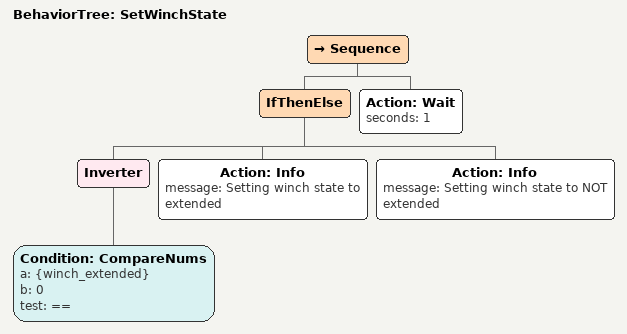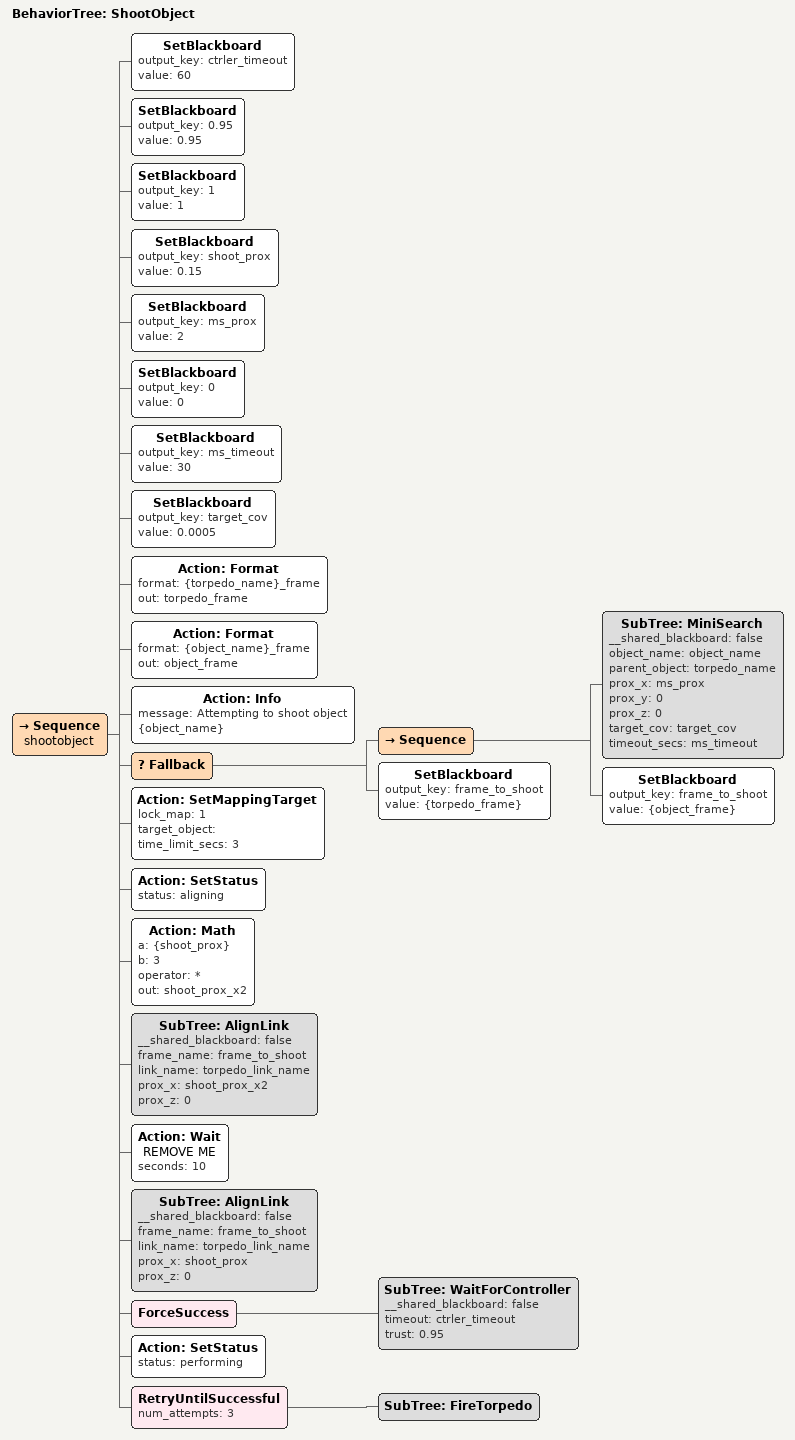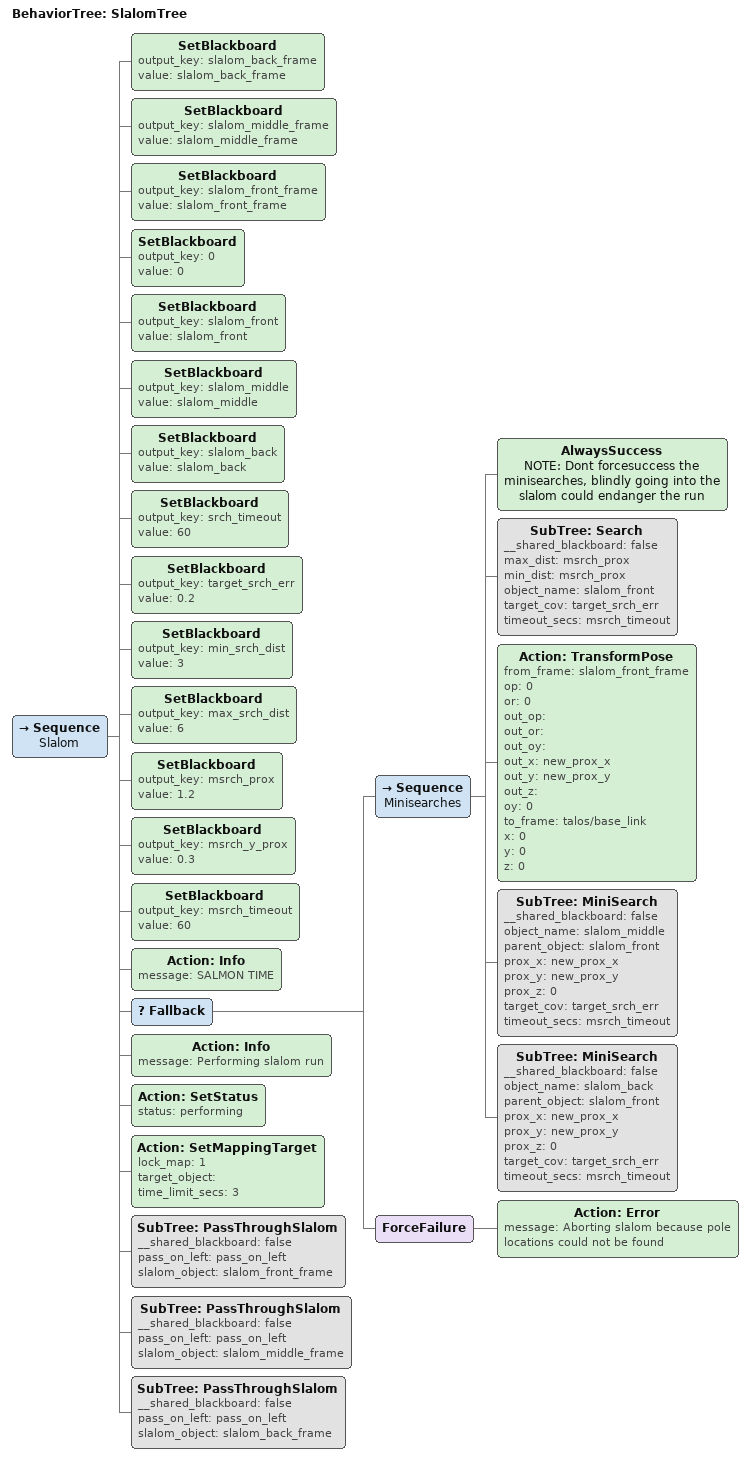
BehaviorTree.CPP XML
<BehaviorTree ID="SetWinchState">
    <Sequence>
        <IfThenElse>
            <Inverter>
                <Condition ID="CompareNums" a="{winch_extended}" b="0" test="=="/>
            </Inverter>
            <Action ID="Info" message="Setting winch state to extended"/>
            <Action ID="Info" message="Setting winch state to NOT extended"/>
        </IfThenElse>
        <Action ID="Wait" seconds="1"/>
    </Sequence>
</BehaviorTree>

<BehaviorTree ID="ShootObject">
    <Sequence name="shootobject">
        <SetBlackboard output_key="ctrler_timeout" value="60"/>
        <SetBlackboard output_key="0.95" value="0.95"/>
        <SetBlackboard output_key="1" value="1"/>
        <SetBlackboard output_key="shoot_prox" value="0.15"/>
        <SetBlackboard output_key="ms_prox" value="2"/>
        <SetBlackboard output_key="0" value="0"/>
        <SetBlackboard output_key="ms_timeout" value="30"/>
        <SetBlackboard output_key="target_cov" value="0.0005"/>
        <Action ID="Format" format="{torpedo_name}_frame" out="torpedo_frame"/>
        <Action ID="Format" format="{object_name}_frame" out="object_frame"/>
        <Action ID="Info" message="Attempting to shoot object {object_name}"/>
        <Fallback>
            <Sequence>
                <SubTree ID="MiniSearch" __shared_blackboard="false" object_name="object_name" parent_object="torpedo_name" prox_x="ms_prox" prox_y="0" prox_z="0" target_cov="target_cov" timeout_secs="ms_timeout"/>
                <SetBlackboard output_key="frame_to_shoot" value="{object_frame}"/>
            </Sequence>
            <SetBlackboard output_key="frame_to_shoot" value="{torpedo_frame}"/>
        </Fallback>
        <Action ID="SetMappingTarget" lock_map="1" target_object="" time_limit_secs="3"/>
        <Action ID="SetStatus" status="aligning"/>
        <Action ID="Math" a="{shoot_prox}" b="3" operator="*" out="shoot_prox_x2"/>
        <SubTree ID="AlignLink" __shared_blackboard="false" frame_name="frame_to_shoot" link_name="torpedo_link_name" prox_x="shoot_prox_x2" prox_z="0"/>
        <Action ID="Wait" name="REMOVE ME" seconds="10"/>
        <SubTree ID="AlignLink" __shared_blackboard="false" frame_name="frame_to_shoot" link_name="torpedo_link_name" prox_x="shoot_prox" prox_z="0"/>
        <ForceSuccess>
            <SubTree ID="WaitForController" __shared_blackboard="false" timeout="ctrler_timeout" trust="0.95"/>
        </ForceSuccess>
        <Action ID="SetStatus" status="performing"/>
        <RetryUntilSuccessful num_attempts="3">
            <SubTree ID="FireTorpedo"/>
        </RetryUntilSuccessful>
    </Sequence>
</BehaviorTree>

<BehaviorTree ID="SlalomTree">
    <Sequence name="Slalom">
        <SetBlackboard output_key="slalom_back_frame" value="slalom_back_frame"/>
        <SetBlackboard output_key="slalom_middle_frame" value="slalom_middle_frame"/>
        <SetBlackboard output_key="slalom_front_frame" value="slalom_front_frame"/>
        <SetBlackboard output_key="0" value="0"/>
        <SetBlackboard output_key="slalom_front" value="slalom_front"/>
        <SetBlackboard output_key="slalom_middle" value="slalom_middle"/>
        <SetBlackboard output_key="slalom_back" value="slalom_back"/>
        <SetBlackboard output_key="srch_timeout" value="60"/>
        <SetBlackboard output_key="target_srch_err" value="0.2"/>
        <SetBlackboard output_key="min_srch_dist" value="3"/>
        <SetBlackboard output_key="max_srch_dist" value="6"/>
        <SetBlackboard output_key="msrch_prox" value="1.2"/>
        <SetBlackboard output_key="msrch_y_prox" value="0.3"/>
        <SetBlackboard output_key="msrch_timeout" value="60"/>
        <Action ID="Info" message="SALMON TIME"/>
        <Fallback>
            <Sequence name="Minisearches">
                <AlwaysSuccess name="NOTE: Dont forcesuccess the minisearches, blindly going into the slalom could endanger the run"/>
                <SubTree ID="Search" __shared_blackboard="false" max_dist="msrch_prox" min_dist="msrch_prox" object_name="slalom_front" target_cov="target_srch_err" timeout_secs="msrch_timeout"/>
                <Action ID="TransformPose" from_frame="slalom_front_frame" op="0" or="0" out_op="" out_or="" out_oy="" out_x="new_prox_x" out_y="new_prox_y" out_z="" oy="0" to_frame="talos/base_link" x="0" y="0" z="0"/>
                <SubTree ID="MiniSearch" __shared_blackboard="false" object_name="slalom_middle" parent_object="slalom_front" prox_x="new_prox_x" prox_y="new_prox_y" prox_z="0" target_cov="target_srch_err" timeout_secs="msrch_timeout"/>
                <SubTree ID="MiniSearch" __shared_blackboard="false" object_name="slalom_back" parent_object="slalom_front" prox_x="new_prox_x" prox_y="new_prox_y" prox_z="0" target_cov="target_srch_err" timeout_secs="msrch_timeout"/>
            </Sequence>
            <ForceFailure>
                <Action ID="Error" message="Aborting slalom because pole locations could not be found"/>
            </ForceFailure>
        </Fallback>
        <Action ID="Info" message="Performing slalom run"/>
        <Action ID="SetStatus" status="performing"/>
        <Action ID="SetMappingTarget" lock_map="1" target_object="" time_limit_secs="3"/>
        <SubTree ID="PassThroughSlalom" __shared_blackboard="false" pass_on_left="pass_on_left" slalom_object="slalom_front_frame"/>
        <SubTree ID="PassThroughSlalom" __shared_blackboard="false" pass_on_left="pass_on_left" slalom_object="slalom_middle_frame"/>
        <SubTree ID="PassThroughSlalom" __shared_blackboard="false" pass_on_left="pass_on_left" slalom_object="slalom_back_frame"/>
    </Sequence>
</BehaviorTree>
